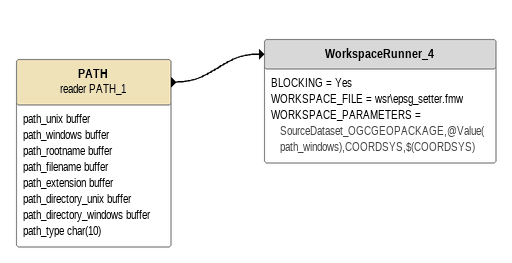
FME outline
PATH (reader PATH_1)
    attributes: path_unix buffer, path_windows buffer, path_rootname buffer, path_filename buffer, path_extension buffer, path_directory_unix buffer, path_directory_windows buffer, path_type char(10)
    -> WorkspaceRunner_4
WorkspaceRunner_4
    BLOCKING = Yes
    WORKSPACE_FILE = wsr\epsg_setter.fmw
    WORKSPACE_PARAMETERS = SourceDataset_OGCGEOPACKAGE,@Value(path_windows),COORDSYS,$(COORDSYS)
